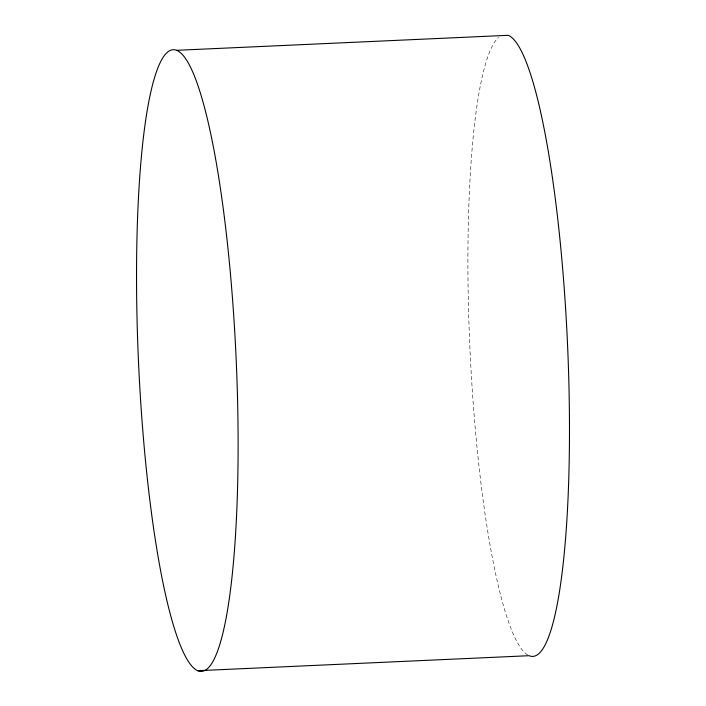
<?xml version="1.0" encoding="UTF-8"?>
<svg xmlns="http://www.w3.org/2000/svg" width="706" height="706" viewBox="0 0 706 706"><rect width="100%" height="100%" fill="white"/><g stroke="black" fill="none" stroke-linecap="round" stroke-linejoin="round"><path stroke-width="0.53" stroke-dasharray="3.53 2.65" d="M527.753 655.018A311.214 48.846 87.4 0 1 470.09 351.747A311.214 48.846 87.4 0 1 498.533 37.409"/><path stroke-width="1.06" d="M176.888 50.302L508.276 35.3A311.214 48.846 87.4 0 1 568.392 366.335A311.214 48.846 87.4 0 1 529.112 655.697L197.724 670.7A311.214 48.846 87.4 0 1 139.056 187.355A311.214 48.846 87.4 0 1 225.135 223.449A311.214 48.846 87.4 0 1 197.724 670.7"/></g></svg>
